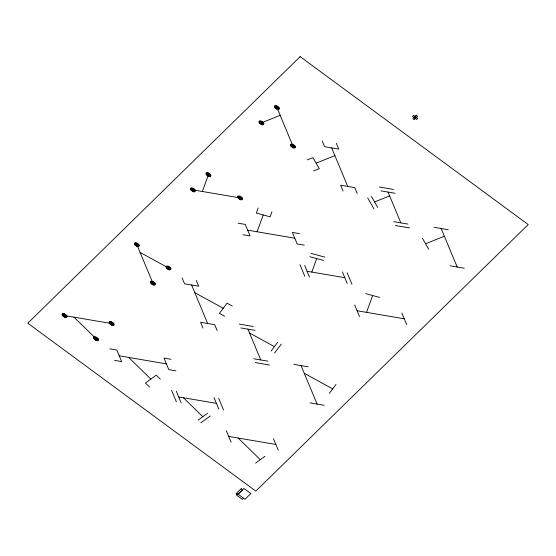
<?xml version="1.0" encoding="UTF-8"?>
<svg xmlns="http://www.w3.org/2000/svg" width="556" height="556" viewBox="0 0 556 556"><rect width="100%" height="100%" fill="white"/><g stroke="black" fill="none" stroke-linecap="round" stroke-linejoin="round"><path stroke-width="0.83" d="M202.349 191.486L208.486 174.647M258.158 208.041L256.337 213.059L270.091 216.826L271.919 211.808M257.08 231.782L263.21 214.943M311.805 272.079L316.718 258.582M366.536 312.375L372.666 295.535M271.099 351.058L277.757 342.225M274.608 352.984L281.273 344.15M329.34 393.28L335.998 384.446M415.269 118.47L416.361 117.399M238.156 494.208L243.994 488.502L250.839 493.533L245.001 499.246L237.356 493.638L236.189 494.784L242.388 499.351L243.556 498.204M198.144 420.134L207.506 413.289M200.89 422.817L210.251 415.971M255.614 463.113L264.976 456.267M261.403 122.862L280.168 115.328M307.371 159.885L312.958 157.64L319.297 168.67L313.702 170.914M316.128 163.158L334.9 155.624M374.584 201.953L389.624 195.92M425.583 243.75L444.355 236.217M379.345 187.018L393.495 189.429M380.95 190.868L395.094 193.273M434.076 227.314L448.219 229.718M393.773 221.663L407.923 224.075M192.918 189.881L240.081 197.908M395.379 225.514L409.529 227.925M238.17 223.192L245.245 224.402L250.054 235.946L242.979 234.743M299.475 233.638L292.4 232.436L297.21 243.98L304.285 245.189M247.649 230.177L294.805 238.204M450.103 265.81L464.253 268.214M307.093 271.272L344.817 277.701M357.105 310.762L404.261 318.796M239.268 324.099L253.418 326.511M240.873 327.95L255.023 330.354M64.517 315.537L111.68 323.571M293.999 364.395L308.142 366.807M253.703 358.745L267.846 361.157M255.301 362.595L269.451 365.007M109.768 348.855L116.836 350.058L121.653 361.608L114.578 360.399M171.074 359.294L163.999 358.092L168.809 369.643L175.884 370.845M119.241 355.833L166.404 363.867M310.033 402.892L324.176 405.303M178.685 396.928L216.416 403.357M228.697 436.425L275.859 444.459M311.061 253.355L324.815 257.122M309.845 256.698L323.599 260.465M365.785 293.651L379.546 297.418M140.098 252.41L168.489 267.978M232.325 306.064L227.056 303.173L219.37 313.369L224.638 316.26M194.822 292.706L223.213 308.274M249.554 333.002L274.428 346.645M304.278 373.298L332.669 388.866M413.831 117.531L415.172 118.525M238.128 438.031L260.298 459.687M183.404 397.735L202.829 416.715M160.357 379.164L156.243 375.147L145.443 383.049L149.557 387.066M128.679 357.438L150.843 379.095M73.948 317.142L96.112 338.799M422.414 238.232L428.752 249.262M371.415 196.442L377.753 207.471M367.69 197.936L374.021 208.966M441.144 228.516L457.178 267.012M388.025 192.07L400.848 222.866M336.359 143.358L338.764 149.133L324.621 146.721L322.216 140.946M357.202 193.398L354.797 187.629L340.654 185.218L343.059 190.993M401.856 313.028L406.665 324.572M331.696 147.924L347.722 186.42M347.132 272.732L351.941 284.276M276.964 107.628L292.998 146.124M342.413 271.926L347.222 283.477M354.7 304.994L359.51 316.538M304.688 265.497L309.497 277.048M299.969 264.698L304.778 276.242M301.074 365.598L317.108 404.094M247.948 329.152L260.771 359.947M273.455 438.684L278.264 450.235M196.289 280.439L198.694 286.215L184.543 283.803L182.139 278.028M217.132 330.479L214.727 324.711L200.577 322.299L202.982 328.075M191.618 285.006L207.652 323.502M218.73 398.388L223.54 409.939M214.011 397.582L218.821 409.133M226.292 430.65L231.101 442.201M136.887 244.709L152.921 283.206M176.28 391.16L181.096 402.704M171.568 390.354L176.377 401.905M62.286 313.89L62.043 314.376A2.141 1.814 2.8 0 0 62.161 315.134A3.357 2.843 2.8 0 0 62.613 315.864L64.406 317.184A3.357 2.843 2.8 0 0 65.316 317.462A2.141 1.814 2.8 0 0 66.22 317.448L66.998 316.746A2.273 1.925 2.8 0 0 66.873 315.94A3.357 2.843 2.8 0 0 66.421 315.21L64.628 313.89A3.357 2.843 2.8 0 0 63.718 313.612A2.141 1.814 2.8 0 0 62.814 313.619L62.286 313.89M62.731 314.223L62.536 314.606A1.717 1.453 2.8 0 0 62.633 315.217A2.683 2.273 2.8 0 0 62.988 315.801L64.427 316.857A2.683 2.273 2.8 0 0 65.156 317.08A1.717 1.453 2.8 0 0 65.879 317.066L66.505 316.503A1.821 1.543 2.8 0 0 66.4 315.857A2.683 2.273 2.8 0 0 66.046 315.273L64.607 314.216A2.683 2.273 2.8 0 0 63.877 313.994A1.717 1.453 2.8 0 0 63.155 314.008L62.731 314.223M63.175 314.55L63.03 314.842A1.286 1.091 2.8 0 0 63.099 315.294A2.015 1.703 2.8 0 0 63.37 315.732L64.447 316.524A2.015 1.703 2.8 0 0 64.996 316.691A1.286 1.091 2.8 0 0 65.538 316.684L66.004 316.26A1.362 1.154 2.8 0 0 65.935 315.78A2.015 1.703 2.8 0 0 65.664 315.342L64.586 314.55A2.015 1.703 2.8 0 0 64.037 314.383A1.286 1.091 2.8 0 0 63.495 314.39L63.175 314.55M63.62 314.877C64.162 317.969 67.04 314.675 63.62 314.877M64.072 315.21L64.962 315.864L64.072 315.21M134.656 243.069L134.413 243.549A2.141 1.814 2.8 0 0 134.531 244.306A3.357 2.843 2.8 0 0 134.983 245.036L136.776 246.364A3.357 2.843 2.8 0 0 137.693 246.635A2.141 1.814 2.8 0 0 138.597 246.628L139.368 245.919A2.273 1.925 2.8 0 0 139.25 245.113A3.357 2.843 2.8 0 0 138.798 244.383L137.005 243.062A3.357 2.843 2.8 0 0 136.088 242.784A2.141 1.814 2.8 0 0 135.184 242.798L134.656 243.069M135.101 243.396L134.913 243.778A1.717 1.453 2.8 0 0 135.004 244.39A2.683 2.273 2.8 0 0 135.365 244.974L136.797 246.03A2.683 2.273 2.8 0 0 137.534 246.252A1.717 1.453 2.8 0 0 138.256 246.245L138.875 245.676A1.821 1.543 2.8 0 0 138.778 245.029A2.683 2.273 2.8 0 0 138.416 244.445L136.978 243.389A2.683 2.273 2.8 0 0 136.248 243.174A1.717 1.453 2.8 0 0 135.525 243.18L135.101 243.396M135.546 243.723L135.407 244.014A1.286 1.091 2.8 0 0 135.476 244.473A2.015 1.703 2.8 0 0 135.747 244.911L136.825 245.703A2.015 1.703 2.8 0 0 137.374 245.863A1.286 1.091 2.8 0 0 137.909 245.863L138.374 245.439A1.362 1.154 2.8 0 0 138.305 244.953A2.015 1.703 2.8 0 0 138.034 244.515L136.957 243.723A2.015 1.703 2.8 0 0 136.408 243.556A1.286 1.091 2.8 0 0 135.866 243.563L135.546 243.723M135.998 244.056C136.533 247.142 139.417 243.848 135.998 244.056M136.442 244.383L137.339 245.043L136.442 244.383M93.881 337.158L93.637 337.638A2.141 1.814 2.8 0 0 93.755 338.402A3.357 2.843 2.8 0 0 94.207 339.132L96 340.453A3.357 2.843 2.8 0 0 96.918 340.724A2.141 1.814 2.8 0 0 97.821 340.717L98.593 340.008A2.273 1.925 2.8 0 0 98.475 339.202A3.357 2.843 2.8 0 0 98.023 338.472L96.23 337.151A3.357 2.843 2.8 0 0 95.312 336.873A2.141 1.814 2.8 0 0 94.409 336.887L93.881 337.158M94.325 337.485L94.138 337.874A1.717 1.453 2.8 0 0 94.228 338.479A2.683 2.273 2.8 0 0 94.589 339.063L96.021 340.119A2.683 2.273 2.8 0 0 96.758 340.341A1.717 1.453 2.8 0 0 97.481 340.335L98.099 339.772A1.821 1.543 2.8 0 0 98.002 339.125A2.683 2.273 2.8 0 0 97.641 338.541L96.202 337.485A2.683 2.273 2.8 0 0 95.472 337.263A1.717 1.453 2.8 0 0 94.749 337.27L94.325 337.485M94.77 337.812L94.631 338.104A1.286 1.091 2.8 0 0 94.701 338.562A2.015 1.703 2.8 0 0 94.972 339L96.049 339.792A2.015 1.703 2.8 0 0 96.598 339.959A1.286 1.091 2.8 0 0 97.14 339.952L97.606 339.528A1.362 1.154 2.8 0 0 97.529 339.042A2.015 1.703 2.8 0 0 97.258 338.604L96.181 337.812A2.015 1.703 2.8 0 0 95.632 337.645A1.286 1.091 2.8 0 0 95.09 337.652L94.77 337.812M95.222 338.145C95.757 341.231 98.641 337.937 95.222 338.145M95.667 338.472L96.563 339.132L95.667 338.472M109.442 321.924L109.205 322.41A2.141 1.814 2.8 0 0 109.317 323.168A3.357 2.843 2.8 0 0 109.768 323.898L111.561 325.218A3.357 2.843 2.8 0 0 112.479 325.496A2.141 1.814 2.8 0 0 113.382 325.482L114.161 324.78A2.273 1.925 2.8 0 0 114.036 323.974A3.357 2.843 2.8 0 0 113.584 323.245L111.791 321.924A3.357 2.843 2.8 0 0 110.873 321.646A2.141 1.814 2.8 0 0 109.97 321.653L109.442 321.924M109.893 322.251L109.699 322.64A1.717 1.453 2.8 0 0 109.789 323.251A2.683 2.273 2.8 0 0 110.151 323.835L111.589 324.892A2.683 2.273 2.8 0 0 112.319 325.107A1.717 1.453 2.8 0 0 113.042 325.1L113.66 324.537A1.821 1.543 2.8 0 0 113.563 323.891A2.683 2.273 2.8 0 0 113.202 323.307L111.77 322.251A2.683 2.273 2.8 0 0 111.033 322.028A1.717 1.453 2.8 0 0 110.317 322.035L109.893 322.251M110.338 322.584L110.192 322.876A1.286 1.091 2.8 0 0 110.262 323.328A2.015 1.703 2.8 0 0 110.533 323.766L111.61 324.558A2.015 1.703 2.8 0 0 112.159 324.725A1.286 1.091 2.8 0 0 112.701 324.718L113.167 324.294A1.362 1.154 2.8 0 0 113.09 323.814A2.015 1.703 2.8 0 0 112.819 323.377L111.749 322.577A2.015 1.703 2.8 0 0 111.2 322.417A1.286 1.091 2.8 0 0 110.658 322.424L110.338 322.584M110.783 322.911C111.325 326.004 114.202 322.709 110.783 322.911M111.228 323.245L112.124 323.898L111.228 323.245M190.687 188.234L190.444 188.713A2.141 1.814 2.8 0 0 190.562 189.478A3.357 2.843 2.8 0 0 191.014 190.208L192.807 191.528A3.357 2.843 2.8 0 0 193.724 191.806A2.141 1.814 2.8 0 0 194.628 191.792L195.399 191.09A2.273 1.925 2.8 0 0 195.281 190.277A3.357 2.843 2.8 0 0 194.829 189.547L193.036 188.227A3.357 2.843 2.8 0 0 192.119 187.956A2.141 1.814 2.8 0 0 191.215 187.963L190.687 188.234M191.132 188.56L190.937 188.95A1.717 1.453 2.8 0 0 191.035 189.554A2.683 2.273 2.8 0 0 191.396 190.138L192.828 191.195A2.683 2.273 2.8 0 0 193.557 191.417A1.717 1.453 2.8 0 0 194.28 191.41L194.906 190.847A1.821 1.543 2.8 0 0 194.808 190.201A2.683 2.273 2.8 0 0 194.447 189.617L193.008 188.56A2.683 2.273 2.8 0 0 192.279 188.338A1.717 1.453 2.8 0 0 191.556 188.345L191.132 188.56M191.577 188.894L191.438 189.179A1.286 1.091 2.8 0 0 191.507 189.638A2.015 1.703 2.8 0 0 191.778 190.076L192.849 190.868A2.015 1.703 2.8 0 0 193.398 191.035A1.286 1.091 2.8 0 0 193.94 191.028L194.405 190.604A1.362 1.154 2.8 0 0 194.336 190.117A2.015 1.703 2.8 0 0 194.065 189.679L192.988 188.887A2.015 1.703 2.8 0 0 192.439 188.72A1.286 1.091 2.8 0 0 191.896 188.727L191.577 188.894M192.029 189.221C192.564 192.313 195.441 189.019 192.029 189.221M192.473 189.547L193.37 190.208L192.473 189.547M150.69 281.565L150.447 282.045A2.141 1.814 2.8 0 0 150.565 282.802A3.357 2.843 2.8 0 0 151.017 283.532L152.81 284.86A3.357 2.843 2.8 0 0 153.727 285.131A2.141 1.814 2.8 0 0 154.631 285.124L155.402 284.415A2.273 1.925 2.8 0 0 155.277 283.609A3.357 2.843 2.8 0 0 154.832 282.879L153.032 281.558A3.357 2.843 2.8 0 0 152.122 281.28A2.141 1.814 2.8 0 0 151.218 281.294L150.69 281.565M151.135 281.892L150.94 282.274A1.717 1.453 2.8 0 0 151.037 282.886A2.683 2.273 2.8 0 0 151.399 283.47L152.831 284.526A2.683 2.273 2.8 0 0 153.56 284.748A1.717 1.453 2.8 0 0 154.283 284.741L154.909 284.172A1.821 1.543 2.8 0 0 154.811 283.525A2.683 2.273 2.8 0 0 154.45 282.941L153.011 281.885A2.683 2.273 2.8 0 0 152.281 281.67A1.717 1.453 2.8 0 0 151.559 281.677L151.135 281.892M151.579 282.219L151.44 282.511A1.286 1.091 2.8 0 0 151.51 282.969A2.015 1.703 2.8 0 0 151.781 283.407L152.851 284.199A2.015 1.703 2.8 0 0 153.4 284.359A1.286 1.091 2.8 0 0 153.942 284.359L154.408 283.935A1.362 1.154 2.8 0 0 154.339 283.449A2.015 1.703 2.8 0 0 154.068 283.011L152.99 282.219A2.015 1.703 2.8 0 0 152.441 282.052A1.286 1.091 2.8 0 0 151.899 282.059L151.579 282.219M206.248 172.999L206.012 173.486A2.141 1.814 2.8 0 0 206.123 174.243A3.357 2.843 2.8 0 0 206.575 174.973L208.368 176.294A3.357 2.843 2.8 0 0 209.285 176.572A2.141 1.814 2.8 0 0 210.189 176.565L210.967 175.856A2.273 1.925 2.8 0 0 210.842 175.05A3.357 2.843 2.8 0 0 210.39 174.32L208.597 172.999A3.357 2.843 2.8 0 0 207.68 172.721A2.141 1.814 2.8 0 0 206.776 172.735L206.248 172.999M152.031 282.552C152.566 285.638 155.444 282.344 152.031 282.552M206.693 173.333L206.505 173.715A1.717 1.453 2.8 0 0 206.596 174.327A2.683 2.273 2.8 0 0 206.957 174.911L208.396 175.967A2.683 2.273 2.8 0 0 209.125 176.189A1.717 1.453 2.8 0 0 209.848 176.176L210.467 175.613A1.821 1.543 2.8 0 0 210.37 174.966A2.683 2.273 2.8 0 0 210.008 174.382L208.576 173.326A2.683 2.273 2.8 0 0 207.84 173.104A1.717 1.453 2.8 0 0 207.117 173.118L206.693 173.333M152.476 282.879L153.366 283.539L152.476 282.879M207.145 173.66L206.999 173.952A1.286 1.091 2.8 0 0 207.068 174.403A2.015 1.703 2.8 0 0 207.339 174.841L208.417 175.633A2.015 1.703 2.8 0 0 208.966 175.8A1.286 1.091 2.8 0 0 209.508 175.793L209.973 175.369A1.362 1.154 2.8 0 0 209.897 174.89A2.015 1.703 2.8 0 0 209.626 174.452L208.549 173.66A2.015 1.703 2.8 0 0 208 173.493A1.286 1.091 2.8 0 0 207.457 173.5L207.145 173.66M207.59 173.986C208.132 177.079 211.009 173.785 207.59 173.986M208.034 174.32L208.931 174.973L208.034 174.32M166.251 266.331L166.015 266.81A2.141 1.814 2.8 0 0 166.126 267.575A3.357 2.843 2.8 0 0 166.578 268.305L168.371 269.625A3.357 2.843 2.8 0 0 169.288 269.903A2.141 1.814 2.8 0 0 170.192 269.889L170.97 269.187A2.273 1.925 2.8 0 0 170.845 268.374A3.357 2.843 2.8 0 0 170.393 267.644L168.6 266.324A3.357 2.843 2.8 0 0 167.683 266.053A2.141 1.814 2.8 0 0 166.779 266.06L166.251 266.331M166.696 266.658L166.508 267.047A1.717 1.453 2.8 0 0 166.598 267.651A2.683 2.273 2.8 0 0 166.96 268.235L168.398 269.299A2.683 2.273 2.8 0 0 169.128 269.514A1.717 1.453 2.8 0 0 169.851 269.507L170.47 268.944A1.821 1.543 2.8 0 0 170.372 268.298A2.683 2.273 2.8 0 0 170.011 267.714L168.579 266.658A2.683 2.273 2.8 0 0 167.843 266.435A1.717 1.453 2.8 0 0 167.12 266.442L166.696 266.658M167.147 266.991L167.002 267.276A1.286 1.091 2.8 0 0 167.071 267.735A2.015 1.703 2.8 0 0 167.342 268.173L168.419 268.965A2.015 1.703 2.8 0 0 168.968 269.132A1.286 1.091 2.8 0 0 169.51 269.125L169.976 268.701A1.362 1.154 2.8 0 0 169.9 268.214A2.015 1.703 2.8 0 0 169.629 267.777L168.551 266.984A2.015 1.703 2.8 0 0 168.002 266.824A1.286 1.091 2.8 0 0 167.46 266.824L167.147 266.991M167.592 267.318C168.134 270.411 171.012 267.116 167.592 267.318M168.037 267.644L168.934 268.305L168.037 267.644M259.165 121.215L258.929 121.701A2.141 1.814 2.8 0 0 259.04 122.459A3.357 2.843 2.8 0 0 259.492 123.189L261.285 124.509A3.357 2.843 2.8 0 0 262.203 124.787A2.141 1.814 2.8 0 0 263.106 124.773L263.885 124.071A2.273 1.925 2.8 0 0 263.759 123.265A3.357 2.843 2.8 0 0 263.308 122.535L261.515 121.208A3.357 2.843 2.8 0 0 260.597 120.937A2.141 1.814 2.8 0 0 259.694 120.944L259.165 121.215M259.61 121.542L259.423 121.931A1.717 1.453 2.8 0 0 259.513 122.542A2.683 2.273 2.8 0 0 259.874 123.126L261.313 124.183A2.683 2.273 2.8 0 0 262.043 124.398A1.717 1.453 2.8 0 0 262.766 124.391L263.384 123.828A1.821 1.543 2.8 0 0 263.287 123.182A2.683 2.273 2.8 0 0 262.925 122.598L261.494 121.542A2.683 2.273 2.8 0 0 260.757 121.319A1.717 1.453 2.8 0 0 260.034 121.326L259.61 121.542M260.062 121.875L259.916 122.16A1.286 1.091 2.8 0 0 259.986 122.619A2.015 1.703 2.8 0 0 260.257 123.057L261.334 123.849A2.015 1.703 2.8 0 0 261.883 124.016A1.286 1.091 2.8 0 0 262.425 124.009L262.891 123.585A1.362 1.154 2.8 0 0 262.814 123.098A2.015 1.703 2.8 0 0 262.543 122.661L261.466 121.868A2.015 1.703 2.8 0 0 260.917 121.708A1.286 1.091 2.8 0 0 260.375 121.708L260.062 121.875M260.507 122.202C261.049 125.295 263.926 122 260.507 122.202M260.952 122.528L261.848 123.189L260.952 122.528M274.733 105.981L274.49 106.467A2.141 1.814 2.8 0 0 274.608 107.225A3.357 2.843 2.8 0 0 275.06 107.954L276.853 109.275A3.357 2.843 2.8 0 0 277.764 109.553A2.141 1.814 2.8 0 0 278.667 109.546L279.446 108.837A2.273 1.925 2.8 0 0 279.32 108.031A3.357 2.843 2.8 0 0 278.876 107.301L277.076 105.981A3.357 2.843 2.8 0 0 276.165 105.703A2.141 1.814 2.8 0 0 275.262 105.716L274.733 105.981M275.178 106.314L274.984 106.696A1.717 1.453 2.8 0 0 275.081 107.308A2.683 2.273 2.8 0 0 275.442 107.892L276.874 108.948A2.683 2.273 2.8 0 0 277.604 109.171A1.717 1.453 2.8 0 0 278.327 109.164L278.952 108.594A1.821 1.543 2.8 0 0 278.848 107.947A2.683 2.273 2.8 0 0 278.493 107.364L277.055 106.307A2.683 2.273 2.8 0 0 276.325 106.092A1.717 1.453 2.8 0 0 275.602 106.099L275.178 106.314M275.623 106.641L275.477 106.933A1.286 1.091 2.8 0 0 275.547 107.391A2.015 1.703 2.8 0 0 275.818 107.829L276.895 108.622A2.015 1.703 2.8 0 0 277.444 108.781A1.286 1.091 2.8 0 0 277.986 108.774L278.452 108.357A1.362 1.154 2.8 0 0 278.382 107.871A2.015 1.703 2.8 0 0 278.111 107.433L277.034 106.641A2.015 1.703 2.8 0 0 276.485 106.474A1.286 1.091 2.8 0 0 275.943 106.481L275.623 106.641M276.068 106.974C276.61 110.06 279.487 106.766 276.068 106.974M276.52 107.301L277.409 107.961L276.52 107.301M237.843 196.268L237.607 196.748A2.141 1.814 2.8 0 0 237.725 197.512A3.357 2.843 2.8 0 0 238.176 198.242L239.97 199.562A3.357 2.843 2.8 0 0 240.88 199.833A2.141 1.814 2.8 0 0 241.784 199.826L242.562 199.117A2.273 1.925 2.8 0 0 242.437 198.311A3.357 2.843 2.8 0 0 241.985 197.582L240.192 196.261A3.357 2.843 2.8 0 0 239.282 195.99A2.141 1.814 2.8 0 0 238.378 195.997L237.843 196.268M238.295 196.595L238.1 196.984A1.717 1.453 2.8 0 0 238.197 197.588A2.683 2.273 2.8 0 0 238.552 198.172L239.99 199.229A2.683 2.273 2.8 0 0 240.72 199.451A1.717 1.453 2.8 0 0 241.443 199.444L242.069 198.881A1.821 1.543 2.8 0 0 241.964 198.235A2.683 2.273 2.8 0 0 241.61 197.651L240.171 196.595A2.683 2.273 2.8 0 0 239.441 196.372A1.717 1.453 2.8 0 0 238.719 196.379L238.295 196.595M238.739 196.921L238.593 197.213A1.286 1.091 2.8 0 0 238.663 197.672A2.015 1.703 2.8 0 0 238.934 198.11L240.011 198.902A2.015 1.703 2.8 0 0 240.56 199.069A1.286 1.091 2.8 0 0 241.102 199.062L241.568 198.638A1.362 1.154 2.8 0 0 241.499 198.151A2.015 1.703 2.8 0 0 241.228 197.714L240.15 196.921A2.015 1.703 2.8 0 0 239.601 196.755A1.286 1.091 2.8 0 0 239.059 196.761L238.739 196.921M239.184 197.255C239.726 200.341 242.604 197.053 239.184 197.255M239.636 197.582L240.526 198.242L239.636 197.582M290.76 144.477L290.524 144.963A2.141 1.814 2.8 0 0 290.642 145.721A3.357 2.843 2.8 0 0 291.094 146.45L292.887 147.771A3.357 2.843 2.8 0 0 293.797 148.049A2.141 1.814 2.8 0 0 294.701 148.042L295.479 147.333A2.273 1.925 2.8 0 0 295.354 146.527A3.357 2.843 2.8 0 0 294.902 145.797L293.109 144.477A3.357 2.843 2.8 0 0 292.199 144.199A2.141 1.814 2.8 0 0 291.295 144.212L290.76 144.477M291.212 144.81L291.017 145.192A1.717 1.453 2.8 0 0 291.115 145.804A2.683 2.273 2.8 0 0 291.469 146.388L292.908 147.444A2.683 2.273 2.8 0 0 293.637 147.667A1.717 1.453 2.8 0 0 294.36 147.66L294.986 147.09A1.821 1.543 2.8 0 0 294.882 146.443A2.683 2.273 2.8 0 0 294.527 145.86L293.088 144.803A2.683 2.273 2.8 0 0 292.359 144.588A1.717 1.453 2.8 0 0 291.636 144.595L291.212 144.81M291.657 145.137L291.511 145.429A1.286 1.091 2.8 0 0 291.58 145.887A2.015 1.703 2.8 0 0 291.851 146.325L292.929 147.118A2.015 1.703 2.8 0 0 293.478 147.277A1.286 1.091 2.8 0 0 294.02 147.27L294.485 146.853A1.362 1.154 2.8 0 0 294.416 146.367A2.015 1.703 2.8 0 0 294.145 145.929L293.068 145.137A2.015 1.703 2.8 0 0 292.519 144.97A1.286 1.091 2.8 0 0 291.976 144.977L291.657 145.137M292.102 145.47C292.644 148.556 295.521 145.262 292.102 145.47M292.553 145.797L293.443 146.457L292.553 145.797M300.17 56.649L27.8 323.203L255.829 491.101L528.2 224.554L300.17 56.649M413.629 115.384L412.531 116.454L416.611 119.464L417.709 118.386L413.629 115.384M416.166 115.252L412.733 118.609L414.074 119.596L417.507 116.239L416.166 115.252M241.193 488.71L236.085 493.707L237.454 494.715L242.562 489.718L241.193 488.71"/></g></svg>
